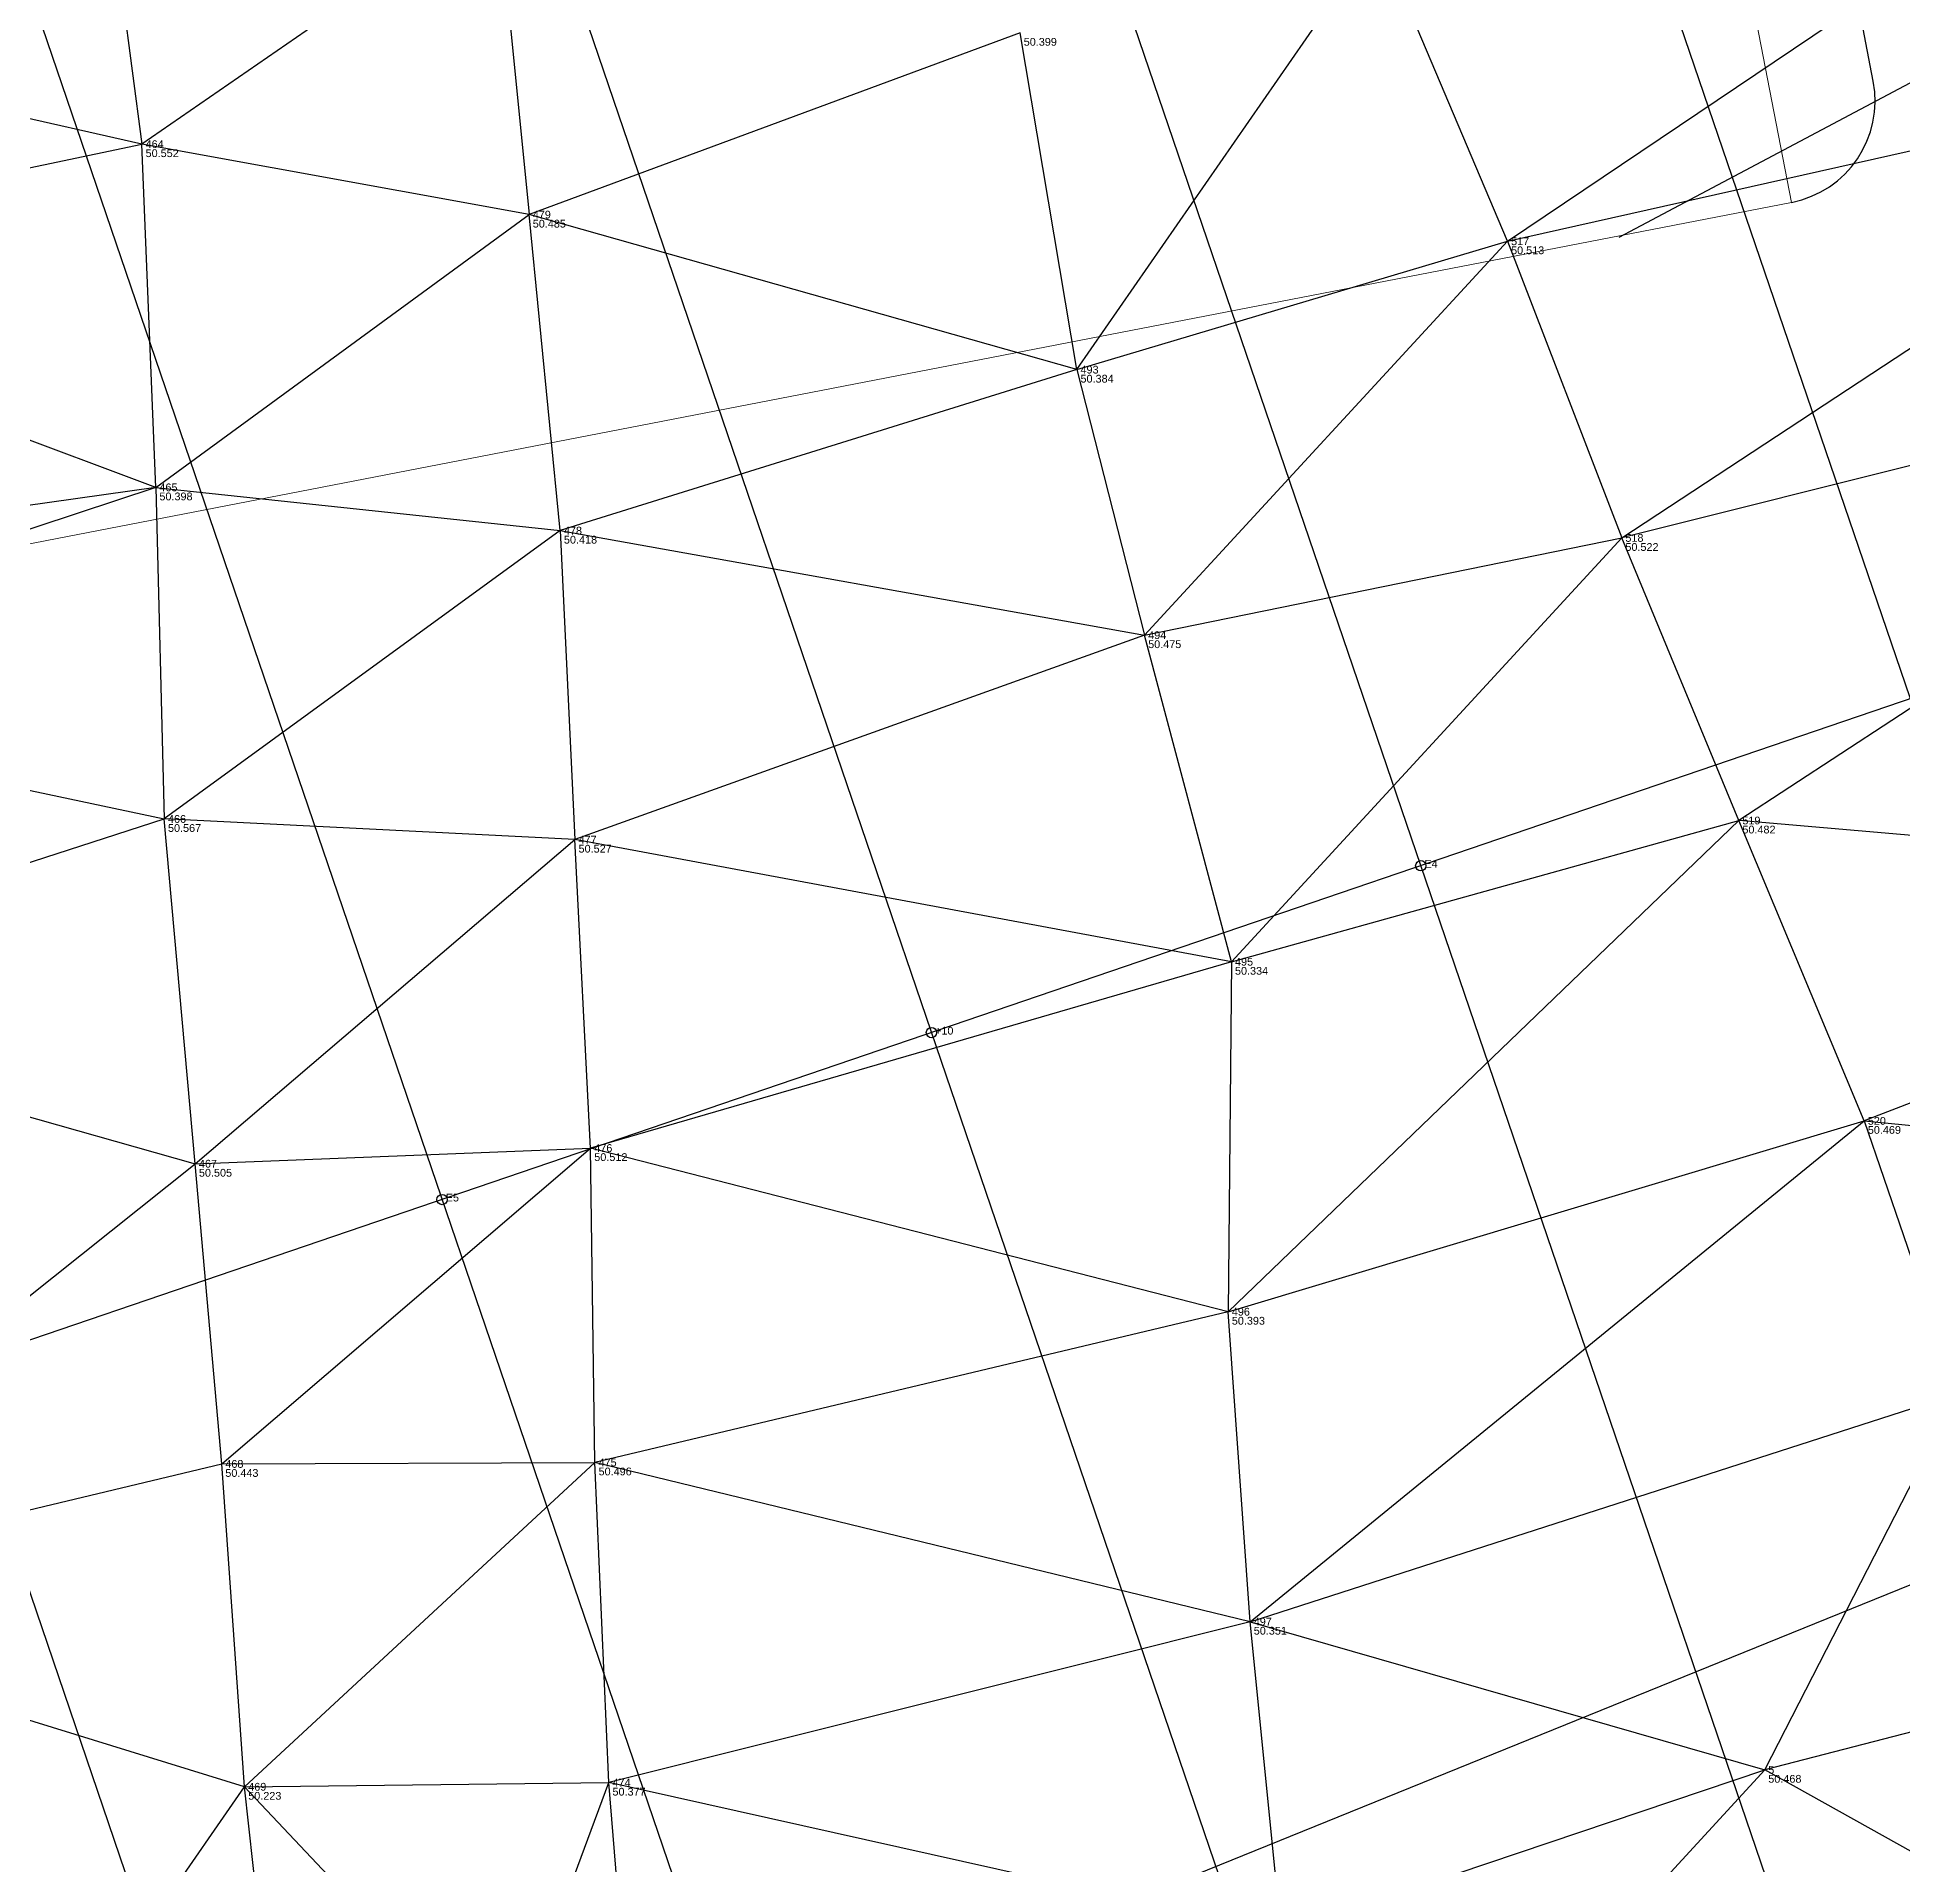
# Model space of a CAD drawing. Header units: millimetres. Extents: x 886 to 1006, y 4909 to 5107.
# Drawn here: x 927.07 to 963.15, y 4975.77 to 5011.11 of the extents above; entities that cross this region are included whole.
import ezdxf

# ---------------------------------------------------------------- set-up
doc = ezdxf.new("R2010")
doc.units = ezdxf.units.MM
for name, color, linetype in [('_Arestas', 8, 'Continuous'), ('_Cotas', 1, 'Continuous'), ('_Nomes', 7, 'Continuous'), ('Eixo0', 1, 'Continuous'), ('Seções', 2, 'Continuous')]:
    doc.layers.add(name, color=color, linetype=linetype)
doc.styles.get("Standard").update_dxf_attribs({"font": 'arial.ttf'})

msp = doc.modelspace()

# ---------------------------------------------------------------- linework, layer by layer
msp.add_line((962.583, 5010.264), (961.136, 5017.757))
at = {"linetype": 'Continuous', "lineweight": 0, "flags": 128}
msp.add_lwpolyline([(894.592, 4995.086), (902.089, 4996.539), (902.096, 4996.505), (961, 5007.921), (958.051, 5023.138), (946.27, 5020.855), (943.321, 5036.072), (889.037, 5025.551), (886.665, 5000.342)], close=True, dxfattribs=at)
msp.add_lwpolyline([(989.024, 4991.195), (977.772, 4987.015), (976.582, 4989.956), (969.724, 4987.176), (970.904, 4984.266), (945.326, 4973.895), (945.777, 4972.783), (935.949, 4968.798)])
for centre in [(953.831, 4995.092), (944.366, 4991.864), (934.901, 4988.636)]:
    msp.add_circle(centre, 0.1)
msp.add_arc((960.619, 5009.885), 2, 280.9682, 10.9392)
at = {"layer": '_Arestas'}
for p, q in [((955.507, 5007.169), (969.563, 5016.629)), ((928.232, 5015.586), (929.097, 5009.047)), ((935.973, 5013.795), (929.097, 5009.047)), ((935.973, 5013.795), (936.585, 5007.684)), ((947.179, 5004.686), (952.999, 5013.088)), ((955.507, 5007.169), (952.999, 5013.088)), ((929.097, 5009.047), (919.711, 5011.165)), ((946.081, 5011.201), (936.585, 5007.684)), ((947.179, 5004.686), (946.081, 5011.201)), ((955.507, 5007.169), (972.104, 5010.893)), ((957.718, 5001.431), (972.104, 5010.893)), ((917.871, 5006.696), (929.097, 5009.047)), ((936.585, 5007.684), (929.097, 5009.047)), ((929.364, 5002.409), (929.097, 5009.047)), ((929.364, 5002.409), (936.585, 5007.684)), ((937.188, 5001.572), (936.585, 5007.684)), ((947.179, 5004.686), (936.585, 5007.684)), ((947.179, 5004.686), (955.507, 5007.169)), ((948.488, 4999.551), (955.507, 5007.169)), ((955.507, 5007.169), (957.718, 5001.431)), ((929.364, 5002.409), (917.871, 5006.696)), ((974.933, 5005.738), (957.718, 5001.431)), ((974.933, 5005.738), (959.981, 4995.966)), ((947.179, 5004.686), (937.188, 5001.572)), ((947.179, 5004.686), (948.488, 4999.551)), ((929.364, 5002.409), (917.475, 5000.725)), ((929.364, 5002.409), (917.639, 4998.525)), ((929.364, 5002.409), (937.188, 5001.572)), ((929.364, 5002.409), (929.529, 4995.996)), ((937.188, 5001.572), (929.529, 4995.996)), ((937.188, 5001.572), (937.471, 4995.596)), ((937.188, 5001.572), (948.488, 4999.551)), ((948.488, 4999.551), (957.718, 5001.431)), ((950.167, 4993.234), (957.718, 5001.431)), ((959.981, 4995.966), (957.718, 5001.431)), ((948.488, 4999.551), (937.471, 4995.596)), ((950.167, 4993.234), (948.488, 4999.551)), ((917.639, 4998.525), (929.529, 4995.996)), ((918.801, 4992.53), (929.529, 4995.996)), ((937.471, 4995.596), (929.529, 4995.996)), ((930.128, 4989.328), (929.529, 4995.996)), ((950.106, 4986.466), (959.981, 4995.966)), ((950.167, 4993.234), (959.981, 4995.966)), ((962.407, 4990.157), (959.981, 4995.966)), ((974.187, 4994.74), (959.981, 4995.966)), ((930.128, 4989.328), (937.471, 4995.596)), ((937.775, 4989.631), (937.471, 4995.596)), ((950.167, 4993.234), (937.471, 4995.596)), ((974.187, 4994.74), (962.407, 4990.157)), ((950.167, 4993.234), (937.775, 4989.631)), ((950.167, 4993.234), (950.106, 4986.466)), ((918.801, 4992.53), (930.128, 4989.328)), ((950.106, 4986.466), (962.407, 4990.157)), ((950.53, 4980.471), (962.407, 4990.157)), ((962.407, 4990.157), (964.212, 4984.881)), ((962.407, 4990.157), (975.588, 4988.901)), ((930.128, 4989.328), (937.775, 4989.631)), ((930.639, 4983.522), (937.775, 4989.631)), ((937.858, 4983.551), (937.775, 4989.631)), ((950.106, 4986.466), (937.775, 4989.631)), ((919.495, 4980.857), (930.128, 4989.328)), ((930.639, 4983.522), (930.128, 4989.328)), ((950.106, 4986.466), (937.858, 4983.551)), ((950.53, 4980.471), (950.106, 4986.466)), ((950.53, 4980.471), (964.212, 4984.881)), ((960.482, 4977.607), (964.212, 4984.881)), ((919.495, 4980.857), (930.639, 4983.522)), ((930.639, 4983.522), (937.858, 4983.551)), ((931.082, 4977.278), (930.639, 4983.522)), ((931.082, 4977.278), (937.858, 4983.551)), ((938.127, 4977.358), (937.858, 4983.551)), ((950.53, 4980.471), (937.858, 4983.551)), ((931.082, 4977.278), (919.495, 4980.857)), ((950.53, 4980.471), (938.127, 4977.358)), ((951.134, 4974.459), (950.53, 4980.471)), ((950.53, 4980.471), (960.482, 4977.607)), ((966.383, 4979.127), (960.482, 4977.607)), ((951.134, 4974.459), (960.482, 4977.607)), ((952.154, 4968.544), (960.482, 4977.607)), ((968.023, 4973.396), (960.482, 4977.607)), ((924.61, 4967.948), (931.082, 4977.278)), ((931.082, 4977.278), (938.127, 4977.358)), ((936.114, 4971.941), (931.082, 4977.278)), ((931.735, 4971.339), (931.082, 4977.278)), ((936.114, 4971.941), (938.127, 4977.358)), ((938.626, 4971.29), (938.127, 4977.358)), ((951.134, 4974.459), (938.127, 4977.358))]:
    msp.add_line(p, q, dxfattribs=at)
at = {"layer": 'Eixo0'}
msp.add_lwpolyline([(943.254, 5051.861), (942.082, 5044.797, 0.274474), (944.238, 5039.259), (961.257, 5025.947, -0.105145), (964.748, 5021.781), (970.668, 5010.627, -0.46168), (966.184, 4999.305), (915.271, 4981.942)], format="xyb", dxfattribs=at)
at = {"layer": 'Seções'}
for p, q in [((940.07, 5035.442), (968.481, 4952.131)), ((930.16, 5033.521), (957.833, 4952.375)), ((920.249, 5031.6), (946.153, 4955.642)), ((910.339, 5029.68), (934.103, 4959.994)), ((955.031, 5022.553), (977.477, 4956.734)), ((957.67, 5007.246), (984.808, 5021.65))]:
    msp.add_line(p, q, dxfattribs=at)

# ---------------------------------------------------------------- texts
at = {"layer": '_Cotas'}
for s, p in [('50.399', (946.151, 5010.951)), ('50.552', (929.167, 5008.797)), ('50.485', (936.655, 5007.434)), ('50.513', (955.577, 5006.919)), ('50.384', (947.249, 5004.436)), ('50.398', (929.434, 5002.159)), ('50.418', (937.258, 5001.322)), ('50.522', (957.788, 5001.181)), ('50.475', (948.558, 4999.301)), ('50.567', (929.6, 4995.746)), ('50.482', (960.051, 4995.716)), ('50.527', (937.541, 4995.346)), ('50.334', (950.237, 4992.984)), ('50.469', (962.477, 4989.907)), ('50.512', (937.845, 4989.381)), ('50.505', (930.198, 4989.078)), ('50.393', (950.176, 4986.216)), ('50.443', (930.709, 4983.272)), ('50.496', (937.928, 4983.301)), ('50.351', (950.6, 4980.221)), ('50.468', (960.552, 4977.357)), ('50.223', (931.152, 4977.028)), ('50.377', (938.197, 4977.108))]:
    msp.add_text(s, height=0.15, dxfattribs=at).set_placement(p)
at = {"layer": '_Nomes'}
for s, p in [('464', (929.167, 5008.972)), ('479', (936.655, 5007.609)), ('517', (955.577, 5007.094)), ('493', (947.249, 5004.611)), ('465', (929.434, 5002.334)), ('478', (937.258, 5001.497)), ('518', (957.788, 5001.356)), ('494', (948.558, 4999.476)), ('466', (929.6, 4995.921)), ('519', (960.051, 4995.891)), ('477', (937.541, 4995.521)), ('495', (950.237, 4993.159)), ('520', (962.477, 4990.082)), ('467', (930.198, 4989.253)), ('476', (937.845, 4989.556)), ('496', (950.176, 4986.391)), ('468', (930.709, 4983.447)), ('475', (937.928, 4983.476)), ('497', (950.6, 4980.396)), ('5', (960.552, 4977.532)), ('469', (931.152, 4977.203)), ('474', (938.197, 4977.283))]:
    msp.add_text(s, height=0.15, dxfattribs=at).set_placement(p)
at = {"layer": 'Eixo0'}
for s, p in [('E4', (953.901, 4995.053)), ('+10', (944.436, 4991.826)), ('E5', (934.972, 4988.598))]:
    msp.add_text(s, height=0.15, dxfattribs=at).set_placement(p)

doc.saveas('drawing.dxf')
